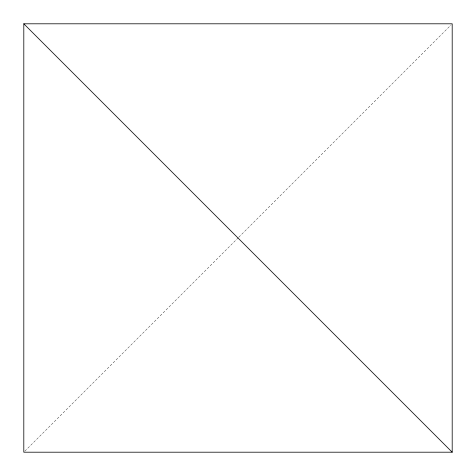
<?xml version="1.0" encoding="UTF-8"?>
<svg xmlns="http://www.w3.org/2000/svg" width="476" height="476" viewBox="0 0 476 476"><rect width="100%" height="100%" fill="white"/><g stroke="black" fill="none" stroke-linecap="round" stroke-linejoin="round"><path stroke-width="0.36" stroke-dasharray="2.38 1.78" d="M24.853 451.147L238.262 237.738M238.791 237.209L451.147 24.853"/><path stroke-width="0.71" d="M23.806 23.8L452.194 23.8L452.194 452.2L23.806 452.2L23.806 23.8L452.194 452.2"/></g></svg>
